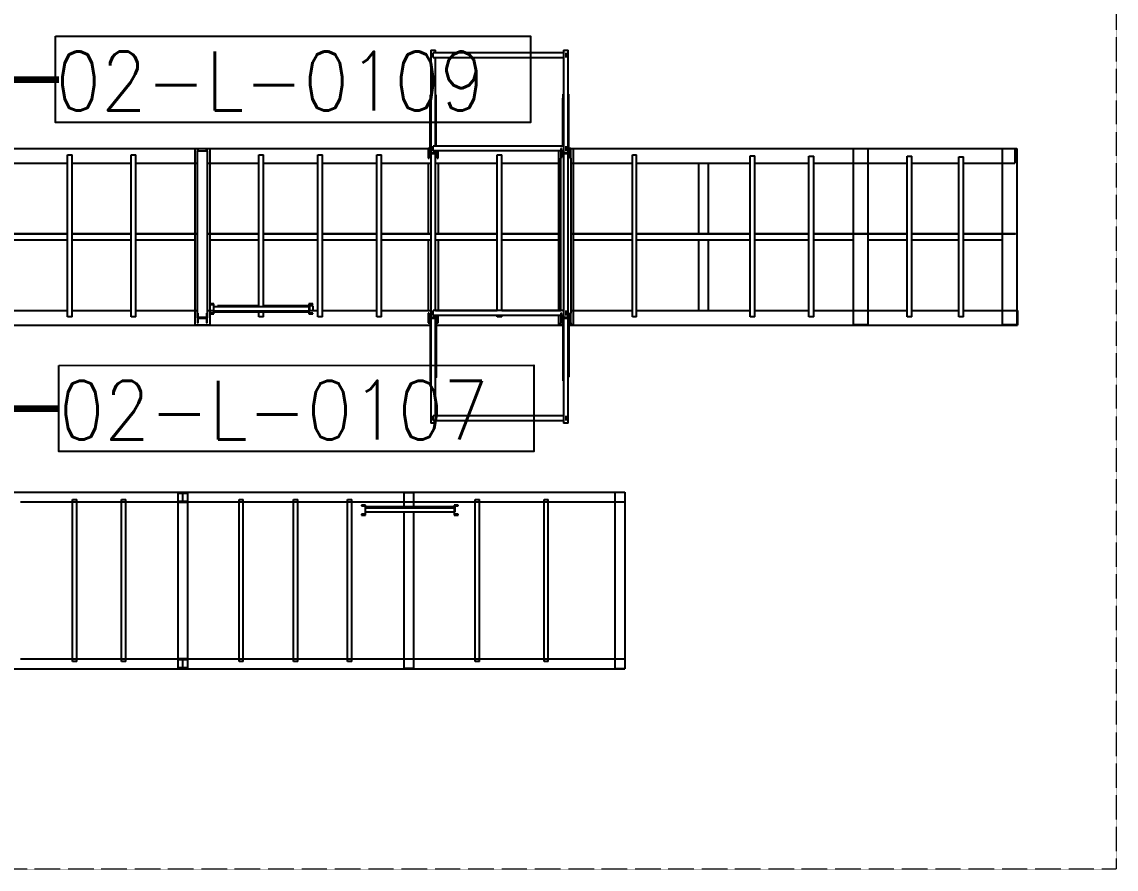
# Model space of a CAD drawing. Header units: inches. Extents: x 19 to 689223, y 34 to 210034.
# Drawn here: x 149781 to 160474, y 122592 to 130876 of the extents above; entities that cross this region are included whole.
import ezdxf

# ---------------------------------------------------------------- set-up
doc = ezdxf.new("R2010")
doc.units = ezdxf.units.IN
doc.header["$MEASUREMENT"] = 0
doc.linetypes.add('DIVIDE2', pattern=[0.625, 0.25, -0.125, 0, -0.125, 0, -0.125])
for name, color, linetype in [('_Auto', 7, 'Continuous'), ('CABLEROUTEALL-EMBED 1_DWG$0$DwgTemplate', 7, 'Continuous'), ('Pointers', 136, 'Continuous')]:
    doc.layers.add(name, color=color, linetype=linetype)
doc.layers.add('Layout', color=6, linetype='Continuous', lineweight=20)
doc.styles.add('HZTXT', font='txt_qlt.shx', dxfattribs={"width": 0.7, "bigfont": 'hztxt.shx'})
doc.dimstyles.new('ISO-25', dxfattribs={"dimtxt": 1000, "dimasz": 2.5, "dimexe": 1.25, "dimexo": 0.625, "dimtad": 1, "dimlfac": 1.016, "dimtxsty": 'HZTXT', "dimcen": 2.5, "dimclrd": 4, "dimclre": 4, "dimclrt": 4, "dimadec": 4, "dimazin": 0, "dimtfac": 1, "dimtmove": 0, "dimatfit": 3, "dimfxl": 1, "dimlwd": -1, "dimlwe": -1, "dimarcsym": 0})

msp = doc.modelspace()

# ---------------------------------------------------------------- linework, layer by layer
at = {"layer": '_Auto', "color": 7, "linetype": 'Continuous'}
for points in [[(150110.3491, 130735.2837), (154751.3404, 130736.0503), (154751.3404, 129893.2185), (150110.3491, 129892.4519)], [(150143.3347, 127517.5718), (154784.3259, 127518.3384), (154784.3259, 126675.5065), (150143.3347, 126674.7399)]]:
    msp.add_lwpolyline(points, close=True, dxfattribs=at)
at = {"layer": 'CABLEROUTEALL-EMBED 1_DWG$0$DwgTemplate', "color": 9, "linetype": 'Continuous'}
for p, q in [((153776.8757, 130598.8599), (153776.8757, 126951.4552)), ((153776.8757, 130598.8599), (153822.9505, 130598.8599)), ((153799.9131, 130527.06), (153799.9131, 130573.1348)), ((155072.7297, 130573.1348), (153799.9131, 130573.1348)), ((153822.9505, 130573.1348), (153822.9505, 130598.8599)), ((155072.7297, 130598.8599), (155072.7297, 126951.271)), ((155072.7297, 130598.8599), (155118.8045, 130598.8599)), ((155095.7671, 130573.1348), (155095.7671, 130527.06)), ((155118.8045, 126951.271), (155118.8045, 130598.8599)), ((153799.9131, 130527.06), (155072.7297, 130527.06)), ((153822.9505, 129662.0055), (153822.9505, 130527.06)), ((153769.6765, 130163.3368), (153769.6765, 130123.3015)), ((153776.8757, 130163.3368), (153769.6765, 130163.3368)), ((153775.4359, 130159.524), (153776.8757, 130159.524)), ((153775.4359, 130123.3015), (153775.4359, 130159.524)), ((153830.1497, 130163.3368), (153822.9505, 130163.3368)), ((153822.9505, 130159.524), (153830.1497, 130159.524)), ((153830.1497, 130159.524), (153830.1497, 130163.3368)), ((153830.1497, 129662.0055), (153830.1497, 130159.524)), ((155065.5305, 130168.9445), (155065.5305, 130128.9092)), ((155072.7297, 130168.9445), (155065.5305, 130168.9445)), ((155065.5305, 130128.9092), (155071.2898, 130128.9092)), ((155065.5305, 129662.0055), (155065.5305, 130128.9092)), ((155071.2898, 130128.9092), (155071.2898, 130165.1316)), ((155071.2898, 130165.1316), (155072.7297, 130165.1316)), ((155071.2898, 130128.9092), (155071.2898, 129662.0055)), ((155126.0037, 130168.9445), (155118.8045, 130168.9445)), ((155118.8045, 130165.1316), (155126.0037, 130165.1316)), ((155126.0037, 130165.1316), (155126.0037, 130168.9445)), ((155126.0037, 129593.8532), (155126.0037, 130165.1316)), ((153769.6765, 129593.8532), (153769.6765, 130123.3015)), ((153769.6765, 130123.3015), (153775.4359, 130123.3015)), ((153775.4359, 130123.3015), (153775.4359, 129593.8532)), ((149024.3696, 129638.9681), (153751.9185, 129638.9681)), ((151472.1754, 129638.9761), (151472.1754, 127911.1628)), ((151472.1754, 129638.9761), (151616.1592, 129638.9761)), ((151496.1727, 129635.7027), (151496.1727, 129614.9708)), ((151503.8518, 129614.9708), (151496.1727, 129614.9708)), ((151496.1727, 129614.9708), (151592.1619, 129614.9708)), ((151496.1727, 127981.4178), (151496.1727, 129614.9708)), ((151503.8518, 129614.9708), (151503.8518, 129635.7027)), ((151584.4828, 129614.9708), (151584.4828, 129635.7027)), ((151592.1619, 129614.9708), (151584.4828, 129614.9708)), ((151592.1619, 129614.9708), (151592.1619, 129635.7027)), ((151592.1619, 129614.9708), (151592.1619, 127981.4178)), ((151616.1592, 129638.9761), (151616.1592, 127911.1628)), ((153751.9185, 129638.9681), (153751.9185, 129542.9789)), ((153759.5976, 129638.9681), (153751.9185, 129638.9681)), ((153759.5976, 129638.9681), (153769.6765, 129638.9681)), ((153759.5976, 129593.8532), (153759.5976, 129638.9681)), ((153840.2286, 129593.8532), (153759.5976, 129593.8532)), ((153799.9131, 129615.9307), (153799.9131, 129662.0055)), ((155072.7297, 129662.0055), (153799.9131, 129662.0055)), ((155047.7725, 129615.9307), (153799.9131, 129615.9307)), ((153822.9505, 128052.4498), (153822.9505, 129615.9307)), ((153830.1497, 129593.8532), (153830.1497, 129615.9307)), ((153840.2286, 129615.9307), (153840.2286, 129593.8532)), ((153847.9077, 129542.9789), (153847.9077, 129615.9307)), ((155023.7752, 129615.9307), (155023.7752, 128052.4498)), ((155047.7725, 129638.9681), (155047.7725, 129542.9789)), ((155055.4516, 129638.9681), (155047.7725, 129638.9681)), ((155055.4516, 129593.8532), (155055.4516, 129638.9681)), ((155072.7297, 129615.9307), (155055.4516, 129615.9307)), ((155136.0825, 129593.8532), (155055.4516, 129593.8532)), ((155065.5305, 129593.8532), (155065.5305, 129615.9307)), ((155071.2898, 129615.9307), (155071.2898, 129593.8532)), ((155095.7671, 129662.0055), (155095.7671, 129615.9307)), ((155126.0037, 129638.9681), (155136.0825, 129638.9681)), ((155136.0825, 129638.9681), (155136.0825, 129593.8532)), ((155143.7617, 129638.9681), (155136.0825, 129638.9681)), ((155143.7617, 129542.9789), (155143.7617, 129638.9681)), ((155143.7617, 129638.9681), (159482.9728, 129638.9681)), ((155143.7617, 129638.9681), (155167.759, 129638.9681)), ((155167.759, 129638.9681), (155167.759, 127912.395)), ((157903.4507, 129638.9681), (157903.4507, 127912.395)), ((157903.4507, 129638.9681), (158047.4345, 129638.9681)), ((158047.4345, 129638.9681), (158047.4345, 127912.395)), ((159360.1604, 129638.9681), (159504.1442, 129638.9681)), ((159360.1604, 129638.9681), (159360.1604, 127912.395)), ((159482.9728, 129638.9681), (159482.9728, 129494.9843)), ((159504.1442, 129638.9681), (159504.1442, 127912.395)), ((149024.3696, 129494.9843), (150225.2759, 129494.9843)), ((150225.2759, 127991.5121), (150225.2759, 129575.3337)), ((150225.2759, 129575.3337), (150271.3507, 129575.3337)), ((150271.3507, 127991.5121), (150271.3507, 129575.3337)), ((150271.3507, 129494.9843), (150849.2056, 129494.9843)), ((150849.2056, 129575.3337), (150895.2804, 129575.3337)), ((150849.2056, 127991.5121), (150849.2056, 129575.3337)), ((150895.2804, 127991.5121), (150895.2804, 129575.3337)), ((150895.2804, 129494.9843), (151496.1727, 129494.9843)), ((151592.1619, 129494.9843), (152097.065, 129494.9843)), ((152097.065, 128089.1242), (152097.065, 129575.3337)), ((152097.065, 129575.3337), (152143.1398, 129575.3337)), ((152143.1398, 128089.1242), (152143.1398, 129575.3337)), ((152143.1398, 129494.9843), (152673.0001, 129494.9843)), ((152673.0001, 127991.5121), (152673.0001, 129575.3337)), ((152673.0001, 129575.3337), (152719.0749, 129575.3337)), ((152719.0749, 127991.5121), (152719.0749, 129575.3337)), ((152719.0749, 129494.9843), (153248.9352, 129494.9843)), ((153248.9352, 127991.5121), (153248.9352, 129575.3337)), ((153248.9352, 129575.3337), (153295.01, 129575.3337)), ((153295.01, 127991.5121), (153295.01, 129575.3337)), ((153295.01, 129494.9843), (153776.8757, 129494.9843)), ((153751.9185, 129542.9789), (153759.5976, 129542.9789)), ((153751.9185, 129494.9843), (153751.9185, 128805.302)), ((153759.5976, 129588.0938), (153840.2286, 129588.0938)), ((153759.5976, 129542.9789), (153759.5976, 129588.0938)), ((153769.6765, 129547.3664), (153769.6765, 129588.0938)), ((153775.4359, 129547.3664), (153769.6765, 129547.3664)), ((153775.4359, 129588.0938), (153775.4359, 129547.3664)), ((153776.8757, 129583.5889), (153775.4359, 129583.5889)), ((153830.1497, 129583.5889), (153822.9505, 129583.5889)), ((153822.9505, 129494.9843), (154424.8027, 129494.9843)), ((153830.1497, 129583.5889), (153830.1497, 129588.0938)), ((153840.2286, 129588.0938), (153840.2286, 129542.9789)), ((153840.2286, 129542.9789), (153847.9077, 129542.9789)), ((153847.9077, 129494.9843), (153847.9077, 128805.302)), ((154424.8027, 128052.4498), (154424.8027, 129575.3337)), ((154424.8027, 129575.3337), (154470.8775, 129575.3337)), ((154470.8775, 128052.4498), (154470.8775, 129575.3337)), ((154470.8775, 129494.9843), (155047.7725, 129494.9843)), ((155047.7725, 129542.9789), (155055.4516, 129542.9789)), ((155047.7725, 128052.4498), (155047.7725, 129542.9789)), ((155055.4516, 129588.0938), (155136.0825, 129588.0938)), ((155055.4516, 129542.9789), (155055.4516, 129588.0938)), ((155065.5305, 129552.9741), (155065.5305, 129588.0938)), ((155071.2898, 129552.9741), (155065.5305, 129552.9741)), ((155071.2898, 129588.0938), (155071.2898, 129552.9741)), ((155136.0825, 129588.0938), (155136.0825, 129542.9789)), ((155136.0825, 129542.9789), (155143.7617, 129542.9789)), ((155143.7617, 129542.9789), (155143.7617, 128029.4124)), ((155143.7617, 129494.9843), (155749.4054, 129494.9843)), ((155749.4054, 127991.5121), (155749.4054, 129575.3337)), ((155749.4054, 129575.3337), (155785.9773, 129575.3337)), ((155785.9773, 127991.5121), (155785.9773, 129575.3337)), ((155785.9773, 129494.9843), (156896.5241, 129494.9843)), ((156391.621, 129494.9843), (156391.621, 128805.302)), ((156487.6102, 129494.9843), (156487.6102, 128805.302)), ((156896.5241, 129566.0856), (156942.599, 129566.0856)), ((156896.5241, 127991.5121), (156896.5241, 129566.0856)), ((156942.599, 127991.5121), (156942.599, 129566.0856)), ((156942.599, 129494.9843), (157472.4592, 129494.9843)), ((157472.4592, 127991.5121), (157472.4592, 129561.902)), ((157472.4592, 129561.902), (157518.5341, 129561.902)), ((157518.5341, 127991.5121), (157518.5341, 129561.902)), ((157518.5341, 129494.9843), (158432.3511, 129494.9843)), ((158432.3511, 129562.5672), (158478.4259, 129562.5672)), ((158432.3511, 127991.5121), (158432.3511, 129562.5672)), ((158478.4259, 127991.5121), (158478.4259, 129562.5672)), ((158478.4259, 129494.9843), (158935.3344, 129494.9843)), ((158935.3344, 127991.5121), (158935.3344, 129555.377)), ((158935.3344, 129555.377), (158981.4092, 129555.377)), ((158981.4092, 127991.5121), (158981.4092, 129555.377)), ((158981.4092, 129494.9843), (159482.9728, 129494.9843)), ((149031.5765, 128805.302), (150225.2759, 128805.302)), ((150225.2759, 128799.5427), (149031.5765, 128799.5427)), ((149648.3809, 128744.8289), (150225.2759, 128744.8289)), ((150271.3507, 128805.302), (150849.2056, 128805.302)), ((150849.2056, 128799.5427), (150271.3507, 128799.5427)), ((150271.3507, 128744.8289), (150849.2056, 128744.8289)), ((150895.2804, 128805.302), (151496.1727, 128805.302)), ((151496.1727, 128799.5427), (150895.2804, 128799.5427)), ((150895.2804, 128744.8289), (151472.1754, 128744.8289)), ((151592.1619, 128805.302), (152097.065, 128805.302)), ((152097.065, 128799.5427), (151592.1619, 128799.5427)), ((151616.1592, 128744.8289), (152097.065, 128744.8289)), ((152143.1398, 128805.302), (152673.0001, 128805.302)), ((152673.0001, 128799.5427), (152143.1398, 128799.5427)), ((152143.1398, 128744.8289), (152673.0001, 128744.8289)), ((152719.0749, 128805.302), (153248.9352, 128805.302)), ((153248.9352, 128799.5427), (152719.0749, 128799.5427)), ((152719.0749, 128744.8289), (153248.9352, 128744.8289)), ((153295.01, 128805.302), (153776.8757, 128805.302)), ((153776.8757, 128799.5427), (153295.01, 128799.5427)), ((153295.01, 128744.8289), (153776.8757, 128744.8289)), ((153751.9185, 128744.8289), (153751.9185, 128055.1466)), ((153822.9505, 128805.302), (154424.8027, 128805.302)), ((154424.8027, 128799.5427), (153822.9505, 128799.5427)), ((153822.9505, 128744.8289), (154424.8027, 128744.8289)), ((153847.9077, 128744.8289), (153847.9077, 128055.1466)), ((154470.8775, 128805.302), (155047.7725, 128805.302)), ((155047.7725, 128799.5427), (154470.8775, 128799.5427)), ((154470.8775, 128744.8289), (155023.7752, 128744.8289)), ((155143.7617, 128805.302), (155749.4054, 128805.302)), ((155749.4054, 128799.5427), (155143.7617, 128799.5427)), ((155167.759, 128744.8289), (155749.4054, 128744.8289)), ((155785.9773, 128805.302), (156896.5241, 128805.302)), ((156896.5241, 128799.5427), (155785.9773, 128799.5427)), ((155785.9773, 128744.8289), (156896.5241, 128744.8289)), ((156391.621, 128744.8289), (156391.621, 128055.1466)), ((156487.6102, 128744.8289), (156487.6102, 128055.1466)), ((156942.599, 128805.302), (157472.4592, 128805.302)), ((157472.4592, 128799.5427), (156942.599, 128799.5427)), ((156942.599, 128744.8289), (157472.4592, 128744.8289)), ((157518.5341, 128805.302), (158432.3511, 128805.302)), ((158432.3511, 128799.5427), (157518.5341, 128799.5427)), ((157518.5341, 128744.8289), (157903.4507, 128744.8289)), ((158047.4345, 128744.8289), (158432.3511, 128744.8289)), ((158478.4259, 128805.302), (158935.3344, 128805.302)), ((158935.3344, 128799.5427), (158478.4259, 128799.5427)), ((158478.4259, 128744.8289), (158935.3344, 128744.8289)), ((158981.4092, 128805.302), (159490.1797, 128805.302)), ((159490.1797, 128799.5427), (158981.4092, 128799.5427)), ((158981.4092, 128744.8289), (159360.1604, 128744.8289)), ((159490.1797, 128805.302), (159490.1797, 128799.5427)), ((151655.5666, 128119.3301), (151617.0442, 128119.3301)), ((151617.0442, 128119.3301), (151617.0442, 128112.1132)), ((151617.0442, 128112.1132), (151652.519, 128112.1132)), ((151652.519, 128112.1132), (151652.519, 128029.0219)), ((151655.5666, 128021.805), (151655.5666, 128119.3301)), ((152097.065, 128099.3643), (151693.2079, 128099.3643)), ((151693.2079, 128089.1242), (151693.2079, 128099.3643)), ((152585.7962, 128099.3643), (152143.1398, 128099.3643)), ((152624.3186, 128119.3301), (152585.7962, 128119.3301)), ((152585.7962, 128119.3301), (152585.7962, 128021.805)), ((152588.8439, 128029.0219), (152588.8439, 128112.1132)), ((152588.8439, 128112.1132), (152624.3186, 128112.1132)), ((152623.4376, 128099.3643), (152588.8439, 128099.3643)), ((152623.4376, 128099.3643), (152623.4376, 128055.1733)), ((152624.3186, 128112.1132), (152624.3186, 128119.3301)), ((148952.4594, 128055.1466), (150225.2759, 128055.1466)), ((150271.3507, 127991.5121), (150225.2759, 127991.5121)), ((150271.3507, 128055.1466), (150849.2056, 128055.1466)), ((150895.2804, 127991.5121), (150849.2056, 127991.5121)), ((150895.2804, 128055.1466), (151496.1727, 128055.1466)), ((151496.1727, 128029.4124), (151496.1727, 127933.4232)), ((151503.8518, 128029.4124), (151496.1727, 128029.4124)), ((151503.8518, 127984.2975), (151503.8518, 128029.4124)), ((151584.4828, 128029.4124), (151584.4828, 127984.2975)), ((151592.1619, 128029.4124), (151584.4828, 128029.4124)), ((151592.1619, 128055.1466), (151652.519, 128055.1466)), ((151592.1619, 127933.4232), (151592.1619, 128029.4124)), ((151652.519, 128029.0219), (151617.0442, 128029.0219)), ((151617.0442, 128029.0219), (151617.0442, 128021.805)), ((151617.0442, 128021.805), (151655.5666, 128021.805)), ((152585.7962, 128089.1242), (151655.5666, 128089.1242)), ((151655.5666, 128050.6018), (152585.7962, 128050.6018)), ((151655.5666, 128044.9332), (152585.7962, 128044.9332)), ((151655.5666, 128040.3617), (152585.7962, 128040.3617)), ((152097.065, 127991.5121), (152097.065, 128040.3617)), ((152143.1398, 127991.5121), (152097.065, 127991.5121)), ((152143.1398, 127991.5121), (152143.1398, 128040.3617)), ((152585.7962, 128021.805), (152624.3186, 128021.805)), ((152590.1506, 128089.1242), (152588.8439, 128089.1242)), ((152588.8439, 128050.6018), (152590.1506, 128050.6018)), ((152624.3186, 128029.0219), (152588.8439, 128029.0219)), ((152590.1506, 128089.1242), (152590.1506, 128050.6018)), ((152590.1506, 128055.1733), (152623.4376, 128055.1733)), ((152590.1506, 128055.1466), (152673.0001, 128055.1466)), ((152623.4376, 128055.1733), (152623.4376, 128055.1466)), ((152624.3186, 128021.805), (152624.3186, 128029.0219)), ((152719.0749, 127991.5121), (152673.0001, 127991.5121)), ((152719.0749, 128055.1466), (153248.9352, 128055.1466)), ((153295.01, 127991.5121), (153248.9352, 127991.5121)), ((153295.01, 128055.1466), (153776.8757, 128055.1466)), ((153759.5976, 128029.4124), (153751.9185, 128029.4124)), ((153751.9185, 128029.4124), (153751.9185, 127933.4232)), ((153759.5976, 127984.2975), (153759.5976, 128029.4124)), ((155072.7297, 128052.4498), (153799.9131, 128052.4498)), ((153799.9131, 128006.375), (153799.9131, 128052.4498)), ((155047.7725, 128006.375), (153799.9131, 128006.375)), ((153822.9505, 128055.1466), (154424.8027, 128055.1466)), ((153822.9505, 127023.0709), (153822.9505, 128006.375)), ((153840.2286, 128006.375), (153840.2286, 127984.2975)), ((153847.9077, 127933.4232), (153847.9077, 128006.375)), ((154424.8027, 127991.5121), (154424.8027, 128006.375)), ((154470.8775, 127991.5121), (154424.8027, 127991.5121)), ((154470.8775, 128055.1466), (155047.7725, 128055.1466)), ((154470.8775, 127991.5121), (154470.8775, 128006.375)), ((155023.7752, 128006.375), (155023.7752, 127912.395)), ((155047.7725, 128029.4124), (155047.7725, 127933.4232)), ((155055.4516, 128029.4124), (155047.7725, 128029.4124)), ((155055.4516, 127984.2975), (155055.4516, 128029.4124)), ((155072.7297, 128006.375), (155055.4516, 128006.375)), ((155095.7671, 128052.4498), (155095.7671, 128006.375)), ((155136.0825, 128029.4124), (155136.0825, 127984.2975)), ((155143.7617, 128029.4124), (155136.0825, 128029.4124)), ((155143.7617, 128055.1466), (155749.4054, 128055.1466)), ((155143.7617, 127933.4232), (155143.7617, 128029.4124)), ((155785.9773, 127991.5121), (155749.4054, 127991.5121)), ((155785.9773, 128055.1466), (156896.5241, 128055.1466)), ((156942.599, 127991.5121), (156896.5241, 127991.5121)), ((156942.599, 128055.1466), (157472.4592, 128055.1466)), ((157518.5341, 127991.5121), (157472.4592, 127991.5121)), ((157518.5341, 128055.1466), (158432.3511, 128055.1466)), ((158478.4259, 127991.5121), (158432.3511, 127991.5121)), ((158478.4259, 128055.1466), (158935.3344, 128055.1466)), ((158981.4092, 127991.5121), (158935.3344, 127991.5121)), ((158981.4092, 128055.1466), (159511.2695, 128055.1466)), ((159511.2695, 128055.1466), (159511.2695, 127911.1628)), ((148952.4594, 127911.1628), (153769.6765, 127911.1628)), ((151616.1592, 127911.1628), (151472.1754, 127911.1628)), ((151592.1619, 127981.4178), (151496.1727, 127981.4178)), ((151496.1727, 127933.4232), (151503.8518, 127933.4232)), ((151584.4828, 127984.2975), (151503.8518, 127984.2975)), ((151503.8518, 127933.4232), (151503.8518, 127978.5381)), ((151503.8518, 127978.5381), (151584.4828, 127978.5381)), ((151584.4828, 127978.5381), (151584.4828, 127933.4232)), ((151584.4828, 127933.4232), (151592.1619, 127933.4232)), ((153751.9185, 127933.4232), (153759.5976, 127933.4232)), ((153840.2286, 127984.2975), (153759.5976, 127984.2975)), ((153759.5976, 127933.4232), (153759.5976, 127978.5381)), ((153759.5976, 127978.5381), (153840.2286, 127978.5381)), ((153769.6765, 127975.8101), (153776.8757, 127975.8101)), ((153769.6765, 127975.8101), (153769.6765, 127399.875)), ((153822.9505, 127975.8101), (153830.1497, 127975.8101)), ((153830.1497, 127975.8101), (153830.1497, 127399.875)), ((153830.1497, 127911.1628), (155065.5305, 127911.1628)), ((153840.2286, 127978.5381), (153840.2286, 127933.4232)), ((153840.2286, 127933.4232), (153847.9077, 127933.4232)), ((155065.5305, 127912.395), (155023.7752, 127912.395)), ((155047.7725, 127933.4232), (155055.4516, 127933.4232)), ((155047.7725, 127914.632), (155047.7725, 127933.4232)), ((155065.5305, 127914.632), (155047.7725, 127914.632)), ((155136.0825, 127984.2975), (155055.4516, 127984.2975)), ((155055.4516, 127933.4232), (155055.4516, 127978.5381)), ((155055.4516, 127978.5381), (155136.0825, 127978.5381)), ((155065.5305, 127978.5381), (155065.5305, 127405.4827)), ((155126.0037, 127978.5381), (155126.0037, 127405.4827)), ((155143.7617, 127914.632), (155126.0037, 127914.632)), ((155167.759, 127912.395), (155126.0037, 127912.395)), ((155126.0037, 127911.1628), (159511.2695, 127911.1628)), ((155136.0825, 127978.5381), (155136.0825, 127933.4232)), ((155136.0825, 127933.4232), (155143.7617, 127933.4232)), ((155143.7617, 127933.4232), (155143.7617, 127914.632)), ((158047.4345, 127912.395), (157903.4507, 127912.395)), ((159504.1442, 127912.395), (159360.1604, 127912.395)), ((153776.8757, 127399.875), (153769.6765, 127399.875)), ((153769.6765, 127399.875), (153769.6765, 127359.8397)), ((153769.6765, 127359.8397), (153775.4359, 127359.8397)), ((153775.4359, 127359.8397), (153775.4359, 127396.0621)), ((153775.4359, 127396.0621), (153776.8757, 127396.0621)), ((153830.1497, 127399.875), (153822.9505, 127399.875)), ((153822.9505, 127396.0621), (153830.1497, 127396.0621)), ((153830.1497, 127396.0621), (153830.1497, 127399.875)), ((155065.5305, 127405.4827), (155065.5305, 127365.4474)), ((155072.7297, 127405.4827), (155065.5305, 127405.4827)), ((155065.5305, 127365.4474), (155071.2898, 127365.4474)), ((155071.2898, 127401.6698), (155072.7297, 127401.6698)), ((155071.2898, 127365.4474), (155071.2898, 127401.6698)), ((155126.0037, 127405.4827), (155118.8045, 127405.4827)), ((155118.8045, 127401.6698), (155126.0037, 127401.6698)), ((155126.0037, 127401.6698), (155126.0037, 127405.4827)), ((153822.9505, 126951.4552), (153776.8757, 126951.4552)), ((153799.9131, 126976.9961), (153799.9131, 127023.0709)), ((155072.7297, 127023.0709), (153799.9131, 127023.0709)), ((153799.9131, 126976.9961), (155072.7297, 126976.9961)), ((153822.9505, 126951.4552), (153822.9505, 126976.9961)), ((155118.8045, 126951.271), (155072.7297, 126951.271)), ((155095.7671, 127023.0709), (155095.7671, 126976.9961)), ((148952.4594, 126279.3467), (155671.7022, 126279.3467)), ((155575.713, 126279.3467), (155671.7022, 126279.3467)), ((155575.713, 126279.3467), (155575.713, 124551.5414)), ((155671.7022, 126279.3467), (155671.7022, 126183.3575)), ((155671.7022, 126279.3467), (155671.7022, 124551.5414)), ((149768.3674, 126183.3575), (151304.1943, 126183.3575)), ((150275.6702, 124621.8813), (150275.6702, 126205.7028)), ((150275.6702, 126205.7028), (150316.9456, 126205.7028)), ((150316.9456, 124621.8813), (150316.9456, 126205.7028)), ((150755.6162, 124621.8813), (150755.6162, 126205.7028)), ((150755.6162, 126205.7028), (150796.8915, 126205.7028)), ((150796.8915, 124621.8813), (150796.8915, 126205.7028)), ((151304.1943, 126275.2701), (151400.1835, 126275.2701)), ((151304.1943, 126275.2701), (151304.1943, 124553.7109)), ((151400.1835, 126275.2701), (151304.1943, 126275.2701)), ((151304.1943, 126275.2701), (151304.1943, 126267.5909)), ((151304.1943, 126267.5909), (151349.3093, 126267.5909)), ((151349.3093, 126186.96), (151304.1943, 126186.96)), ((151304.1943, 126186.96), (151304.1943, 126179.2809)), ((151304.1943, 126179.2809), (151400.1835, 126179.2809)), ((151349.3093, 126267.5909), (151349.3093, 126186.96)), ((151355.0686, 126186.96), (151355.0686, 126267.5909)), ((151355.0686, 126267.5909), (151400.1835, 126267.5909)), ((151400.1835, 126186.96), (151355.0686, 126186.96)), ((151400.1835, 126275.2701), (151400.1835, 124553.7109)), ((151400.1835, 126267.5909), (151400.1835, 126275.2701)), ((151400.1835, 126179.2809), (151400.1835, 126186.96)), ((151400.1835, 126183.3575), (155671.7022, 126183.3575)), ((151903.2236, 126205.7028), (151944.4989, 126205.7028)), ((151903.2236, 124621.8813), (151903.2236, 126205.7028)), ((151944.4989, 124621.8813), (151944.4989, 126205.7028)), ((152435.4269, 126205.7028), (152476.7022, 126205.7028)), ((152435.4269, 124621.8813), (152435.4269, 126205.7028)), ((152476.7022, 124621.8813), (152476.7022, 126205.7028)), ((152963.3674, 124621.8813), (152963.3674, 126205.7028)), ((152963.3674, 126205.7028), (153004.6427, 126205.7028)), ((153004.6427, 124621.8813), (153004.6427, 126205.7028)), ((153511.9456, 126275.2701), (153607.9347, 126275.2701)), ((153511.9456, 126275.2701), (153511.9456, 126137.1358)), ((153607.9347, 126275.2701), (153607.9347, 126137.1358)), ((154211.2268, 126205.7028), (154252.5021, 126205.7028)), ((154211.2268, 124621.8813), (154211.2268, 126205.7028)), ((154252.5021, 124621.8813), (154252.5021, 126205.7028)), ((154883.151, 124621.8813), (154883.151, 126205.7028)), ((154883.151, 126205.7028), (154924.4264, 126205.7028)), ((154924.4264, 124621.8813), (154924.4264, 126205.7028)), ((153138.461, 126151.5312), (153099.9386, 126151.5312)), ((153099.9386, 126151.5312), (153099.9386, 126144.3143)), ((153099.9386, 126144.3143), (153135.4133, 126144.3143)), ((153135.4133, 126144.3143), (153135.4133, 126061.223)), ((153138.461, 126054.0062), (153138.461, 126151.5312)), ((153138.461, 126137.1358), (154005.9021, 126137.1358)), ((154005.9021, 126132.5643), (153138.461, 126132.5643)), ((154005.9021, 126122.7344), (153138.461, 126122.7344)), ((153138.461, 126084.212), (154005.9021, 126084.212)), ((153511.9456, 126084.212), (153511.9456, 124553.7109)), ((153607.9347, 126084.212), (153607.9347, 124553.7109)), ((154005.9021, 126151.5312), (154005.9021, 126054.0062)), ((154044.4245, 126151.5312), (154005.9021, 126151.5312)), ((154008.9497, 126144.3143), (154044.4245, 126144.3143)), ((154008.9497, 126061.223), (154008.9497, 126144.3143)), ((154008.9497, 126137.1358), (154013.0595, 126137.1358)), ((154013.0595, 126132.5643), (154008.9497, 126132.5643)), ((154010.1966, 126122.7344), (154008.9497, 126122.7344)), ((154008.9497, 126084.212), (154010.1966, 126084.212)), ((154010.1966, 126122.7344), (154010.1966, 126084.212)), ((154010.1966, 126088.3733), (154013.0595, 126088.3733)), ((154013.0595, 126137.1358), (154013.0595, 126132.5643)), ((154013.0595, 126132.5643), (154013.0595, 126088.3733)), ((154044.4245, 126144.3143), (154044.4245, 126151.5312)), ((153135.4133, 126061.223), (153099.9386, 126061.223)), ((153099.9386, 126061.223), (153099.9386, 126054.0062)), ((153099.9386, 126054.0062), (153138.461, 126054.0062)), ((154005.9021, 126054.0062), (154044.4245, 126054.0062)), ((154044.4245, 126061.223), (154008.9497, 126061.223)), ((154044.4245, 126054.0062), (154044.4245, 126061.223)), ((149768.3674, 124647.5306), (151304.1943, 124647.5306)), ((150316.9456, 124621.8813), (150275.6702, 124621.8813)), ((150796.8915, 124621.8813), (150755.6162, 124621.8813)), ((151304.1943, 124649.7001), (151304.1943, 124642.0209)), ((151400.1835, 124649.7001), (151304.1943, 124649.7001)), ((151304.1943, 124642.0209), (151349.3093, 124642.0209)), ((151349.3093, 124642.0209), (151349.3093, 124561.39)), ((151355.0686, 124642.0209), (151400.1835, 124642.0209)), ((151355.0686, 124561.39), (151355.0686, 124642.0209)), ((151400.1835, 124642.0209), (151400.1835, 124649.7001)), ((151400.1835, 124647.5306), (155671.7022, 124647.5306)), ((151944.4989, 124621.8813), (151903.2236, 124621.8813)), ((152476.7022, 124621.8813), (152435.4269, 124621.8813)), ((153004.6427, 124621.8813), (152963.3674, 124621.8813)), ((154252.5021, 124621.8813), (154211.2268, 124621.8813)), ((154924.4264, 124621.8813), (154883.151, 124621.8813)), ((155671.7022, 124647.5306), (155671.7022, 124551.5414)), ((148952.4594, 124551.5414), (155671.7022, 124551.5414)), ((151304.1943, 124561.39), (151304.1943, 124553.7109)), ((151349.3093, 124561.39), (151304.1943, 124561.39)), ((151400.1835, 124553.7109), (151304.1943, 124553.7109)), ((151304.1943, 124553.7109), (151400.1835, 124553.7109)), ((151400.1835, 124561.39), (151355.0686, 124561.39)), ((151400.1835, 124553.7109), (151400.1835, 124561.39)), ((153607.9347, 124553.7109), (153511.9456, 124553.7109)), ((155671.7022, 124551.5414), (155575.713, 124551.5414))]:
    msp.add_line(p, q, dxfattribs=at)
at = {"layer": 'Layout', "linetype": 'DIVIDE2', "ltscale": 10}
for p, q in [((160473.5735, 170592.1858), (160473.5735, 122592.1858)), ((160473.5735, 170592.1858), (160473.5735, 122592.1858)), ((160473.5735, 122592.1858), (130473.5735, 122592.1858)), ((160473.5735, 122592.1858), (131673.5735, 122592.1858))]:
    msp.add_line(p, q, dxfattribs=at)

# ---------------------------------------------------------------- texts
at = {"layer": '_Auto', "color": 7, "style": 'HZTXT', "width": 0.9}
for s, p in [('02-L-0109', (150110.3491, 130009.5118)), ('02-L-0107', (150143.3347, 126791.7999))]:
    msp.add_text(s, height=575.9351, dxfattribs=at).set_placement(p)

# ---------------------------------------------------------------- leaders
at = {"layer": 'Pointers'}
for points in [[(147424.4253, 130313.5887), (150143.3347, 130313.8712)], [(147594.1489, 127095.3314), (150143.3347, 127096.1558)]]:
    msp.add_leader(points, dimstyle='ISO-25', override={"dimasz": 400, "dimtad": 0, "dimclrd": 136, "dimlwd": 65534}, dxfattribs=at)

doc.saveas('drawing.dxf')
